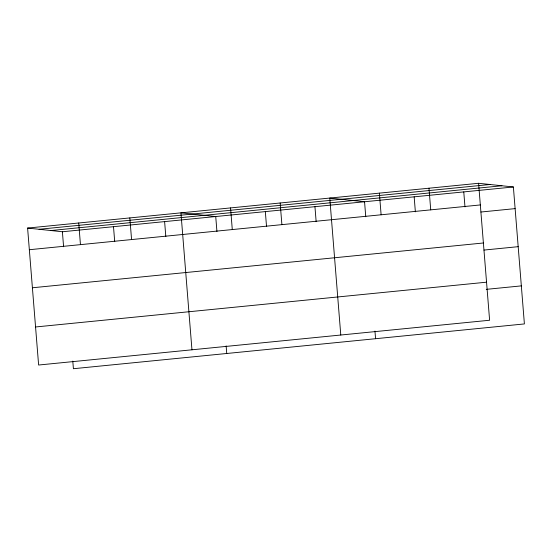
<?xml version="1.0" encoding="UTF-8"?>
<svg xmlns="http://www.w3.org/2000/svg" width="552" height="552" viewBox="0 0 552 552"><rect width="100%" height="100%" fill="white"/><g stroke="black" fill="none" stroke-linecap="round" stroke-linejoin="round"><path stroke-width="0.83" d="M478.591 183.285L489.61 320.243L38.619 365.024L27.6 228.073L478.591 183.285L513.381 186.976L524.4 323.927L73.409 368.715L72.795 361.105M39.082 229.287L490.072 184.499M50.908 230.543L501.899 185.755M27.6 228.073L62.39 231.757L513.381 186.976M29.339 249.718L480.33 204.937M480.909 212.023L515.119 208.621M32.402 287.771L483.393 242.983M483.973 250.07L518.183 246.675M35.556 326.977L486.547 282.189M486.271 289.358L521.336 285.881M463.77 191.896L464.977 206.89M428.98 188.211L430.726 209.863M414.166 196.822L415.366 211.816M379.376 193.138L381.115 214.79M365.762 216.743L364.555 201.749L329.765 198.064L340.784 335.023M374.96 331.096L375.574 338.707M314.944 206.676L316.151 221.669M280.154 202.991L281.899 224.643M265.333 211.602L266.54 226.596M230.543 207.918L232.288 229.57M216.936 231.523L215.728 216.529L180.939 212.844L191.958 349.802M226.134 345.876L226.748 353.487M164.613 221.607L165.821 236.594M129.823 217.916L131.569 239.568M113.505 226.686L114.706 241.672M78.715 222.994L80.454 244.646M62.39 231.757L63.597 246.751"/></g></svg>
